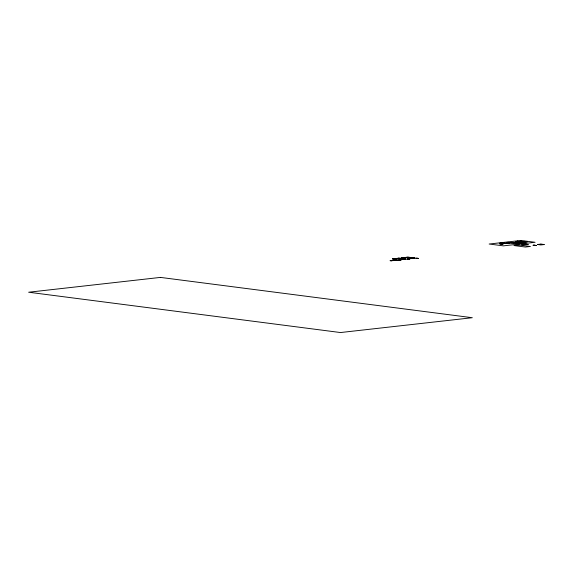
<?xml version="1.0" encoding="UTF-8"?>
<svg xmlns="http://www.w3.org/2000/svg" width="573" height="573" viewBox="0 0 573 573"><rect width="100%" height="100%" fill="white"/><g stroke="black" fill="none" stroke-linecap="round" stroke-linejoin="round"><path stroke-width="0.86" d="M508.058 242.322L507.614 242.358L510.4 242.73M517.598 241.247L517.154 241.283L519.94 241.656M500.286 243.332L504.047 243.446L503.395 243.468M507.134 242.558L510.894 242.673L510.242 242.701M516.667 241.484L520.427 241.598L519.775 241.627M500.501 243.461L502.614 243.231M507.349 242.694L509.461 242.465M516.882 241.62L518.995 241.391M500.831 243.489L500.344 243.532L501.382 243.761M501.096 243.496L501.525 243.489M502.313 243.339L503.753 243.296M507.678 242.723L507.191 242.766L507.785 242.845M507.943 242.723L508.373 242.723M509.161 242.565L510.02 242.458M517.218 241.648L516.724 241.691L517.319 241.77M517.483 241.656L517.913 241.648M518.694 241.491L520.141 241.455M501.497 243.561L499.957 243.697L502.757 244.062M503.151 243.339L505.107 243.26M508.631 243.16L506.804 242.923L508.344 242.794M509.999 242.572L511.36 242.422M517.885 241.72L516.345 241.849L519.625 242.164L518.973 242.193M519.539 241.498L521.487 241.419M500.766 243.761L502.113 243.969M500.902 243.733L501.518 243.718M501.969 243.632L502.628 243.604L500.917 243.41M507.75 242.966L508.366 242.952M508.817 242.859L509.469 242.83L507.764 242.637M512.083 242.486L511.023 242.594L511.796 242.666M517.147 241.913L517.942 242.171M517.29 241.892L517.899 241.878M518.357 241.785L519.009 241.756L517.297 241.562M501.117 243.869L502.177 243.754L501.296 243.546M504.491 243.403L505.916 243.339M507.965 243.095L509.025 242.988L508.337 242.895M511.338 242.63L512.763 242.565M518.565 241.913L517.505 242.021L519.138 242.221M520.878 241.555L522.304 241.491M499.735 244.084L501.454 243.897M501.712 243.897L502.141 243.897M505.615 243.439L508.301 243.124M508.559 243.131L508.989 243.124L508.387 243.239M512.463 242.673L513.902 242.63M517.347 242.1L517.834 242.05M518.099 242.057L518.529 242.05M522.003 241.598L524.252 241.326L527.382 241.842L525.957 241.77M506.453 243.439L507.055 243.396L506.468 243.324M513.301 242.673L514.704 242.522M518.501 242.121L516.918 242.257L519.718 242.63M522.841 241.598L523.443 241.555L522.848 241.477M524.596 241.484L524.094 241.527L525.806 241.727M502.593 244.034L503.244 244.005L501.497 243.718M506.697 243.575L507.349 243.546L504.176 243.367L504.949 243.439M509.44 243.267L510.092 243.239L508.38 243.045M513.544 242.802L514.196 242.773L512.076 242.479M517.863 242.3L519.145 242.322L518.078 242.436M523.085 241.727L523.736 241.699L520.563 241.52L521.33 241.591M514.826 242.73L516.108 242.666L514.368 242.694L515.191 242.687M525.19 241.641L526.379 241.598L520.613 242.064L521.323 242.673M511.08 243.332L518.343 243.009L519.425 243.145L517.942 243.289L519.274 243.461M515.807 242.766L518.415 242.458M518.672 242.465L519.109 242.458M516.645 242.773L517.247 242.723L516.653 242.651M519.081 242.529L517.92 242.508M525.305 241.777L526.186 241.684M516.889 242.902L517.541 242.873L515.872 242.751M519.553 242.601L520.205 242.572L518.465 242.286M525.835 241.863L526.437 241.806M522.218 242.83L518.536 242.988L523.192 242.723M523.665 242.787L524.818 242.816L523.6 243.002L524.288 243.088M518.236 243.432L518.866 243.346M519.016 243.367L520.857 243.289L519.432 243.475M520.707 243.153L521.337 243.074M521.487 243.088L522.633 242.931M523.636 242.859L524.238 242.744M521.738 243.181L520.406 243.009M520.563 243.475L520.986 243.432L519.288 243.296M523.027 243.196L523.457 243.16L521.759 243.024M523.865 243.024L524.875 243.024M393.028 258.975L398.722 258.344L398.142 258.273M398.987 258.301L399.438 258.265M401.788 257.993L407.482 257.356M408.191 257.277L406.894 257.291M408.442 257.32L412.295 257.621L407.783 257.177L401.193 257.922L408.721 257.356M399.918 258.33L392.512 258.91L399.037 258.172L403.464 258.602L401.279 258.466M401.444 258.545L402.275 258.452M410.125 257.556L411.027 257.463M411.393 257.714L412.223 257.621M391.001 260.615L396.093 260.128M399.753 259.626L404.846 259.139M408.513 258.645L413.599 258.158M397.619 260.106L390.02 260.701L396.552 259.97L400.978 260.4L398.665 260.271M415.131 258.137L407.532 258.731M398.958 260.343L399.789 260.249M407.711 259.354L408.542 259.261M416.392 258.366L417.302 258.28M533.527 245.194L533.083 245.237L534.91 245.473M534.029 245.28L534.874 245.251M534.244 245.409L535.304 245.301L534.616 245.208M534.086 245.48L534.573 245.437M534.838 245.445L535.268 245.437M534.666 245.552L535.239 245.509M535.712 245.581L536.364 245.552L534.659 245.351M525.155 241.777L525.849 241.87M520.456 241.391L523.242 241.756M517.584 241.24L518.185 241.319M517.254 241.419L518.028 241.491M517.147 241.52L515.729 241.448L518.522 241.813M523.027 242.694L525.821 243.059L524.395 242.988M522.533 242.751L524.245 242.945M517.355 242.214L518.343 242.329M522.533 242.945L523.328 243.016L521.502 243.153M520.628 242.995L522.397 243.153M514.26 242.558L517.047 242.931M520.062 243.217L520.793 243.289M511.352 242.415L511.954 242.494M518.164 243.274L519.926 243.432M533.148 245.237L534.509 245.308M510.923 242.465L511.976 242.58M513.709 242.83L511.968 242.644M519.031 243.432L519.446 243.482M535.039 245.495L535.877 245.602M510.006 242.451L510.6 242.522M508.043 242.307L508.645 242.386M507.721 242.494L508.487 242.565M507.614 242.587L506.188 242.522L508.982 242.888M506.869 242.923L508.23 242.995M508.76 243.181L509.598 243.289M504.075 243.231L506.861 243.604M501.805 243.16L500.766 243.131L503.56 243.496M500.874 243.26L501.597 243.339M500.766 243.36L499.341 243.289L501.167 243.525M413.162 258.101L414.565 258.201M406.3 257.356L407.031 257.406M412.567 258.165L413.907 258.273M406.121 257.377L406.787 257.435M412.173 258.23L413.312 258.344M405.297 257.47L406.243 257.485M411.629 258.273L413.069 258.366M404.932 257.513L405.763 257.549M411.034 258.337L412.474 258.437M404.509 257.556L405.054 257.621M410.784 258.366L411.88 258.502M403.757 257.642L404.653 257.678M410.189 258.437L411.521 258.545M403.32 257.692L404.252 257.714M409.588 258.502L410.927 258.609M402.755 257.757L403.464 257.814M409.029 258.566L410.332 258.674M402.547 257.778L403.234 257.829M408.656 258.609L410.06 258.709M401.823 257.857L402.919 257.993M408.091 258.674L409.494 258.774M401.265 257.922L402.733 258.015M398.443 258.244L399.001 258.316M404.717 259.053L405.813 259.182M404.065 259.125L405.505 259.218M397.361 258.366L398.278 258.394M403.815 259.154L404.91 259.29M396.946 258.409L397.49 258.473M403.22 259.218L404.552 259.325M396.351 258.473L397.089 258.53M402.618 259.29L403.958 259.397M395.785 258.538L396.76 258.566M402.06 259.347L403.363 259.462M395.356 258.588L396.265 258.609M401.687 259.39L403.091 259.49M394.983 258.631L395.821 258.674M401.086 259.462L402.525 259.555M394.568 258.674L395.112 258.738M400.835 259.49L401.931 259.619M393.794 258.767L394.704 258.795M400.24 259.555L401.58 259.662M393.379 258.81L393.93 258.881M399.646 259.619L400.985 259.727M392.892 258.867L394.167 258.982M399.338 259.655L400.434 259.791M395.692 260.078L397.053 260.171M395.126 260.142L396.394 260.242M394.718 260.178L396.086 260.271M394.117 260.242L395.52 260.335M393.902 260.278L394.926 260.4M393.307 260.343L394.611 260.443M392.713 260.407L394.016 260.514M392.147 260.471L393.415 260.579M391.681 260.536L393.107 260.608M391.144 260.579L392.541 260.672M391.946 260.736L390.614 260.636L391.653 260.779M160.454 277.404L28.65 292.23L340.498 332.541L472.302 317.714L160.454 277.404M520.864 240.459L489.17 244.026L503.366 245.86L535.06 242.293L520.864 240.459M518.959 244.993L513.952 245.552L525.391 247.035L530.39 246.469L518.959 244.993M526.064 244.263L521.738 244.75L528.285 244.549L526.064 244.263M405.312 258.982L398.779 259.719L406.379 259.125L405.312 258.982M414.064 258L407.46 258.731L415.203 258.137L414.05 257.993M540.912 244.091L537.374 244.492L540.819 244.936L544.35 244.535L540.912 244.091M408.126 259.211L407.389 259.29L409.731 259.419L408.126 259.211M416.886 258.222L416.07 258.301L418.562 258.43L416.872 258.215"/></g></svg>
